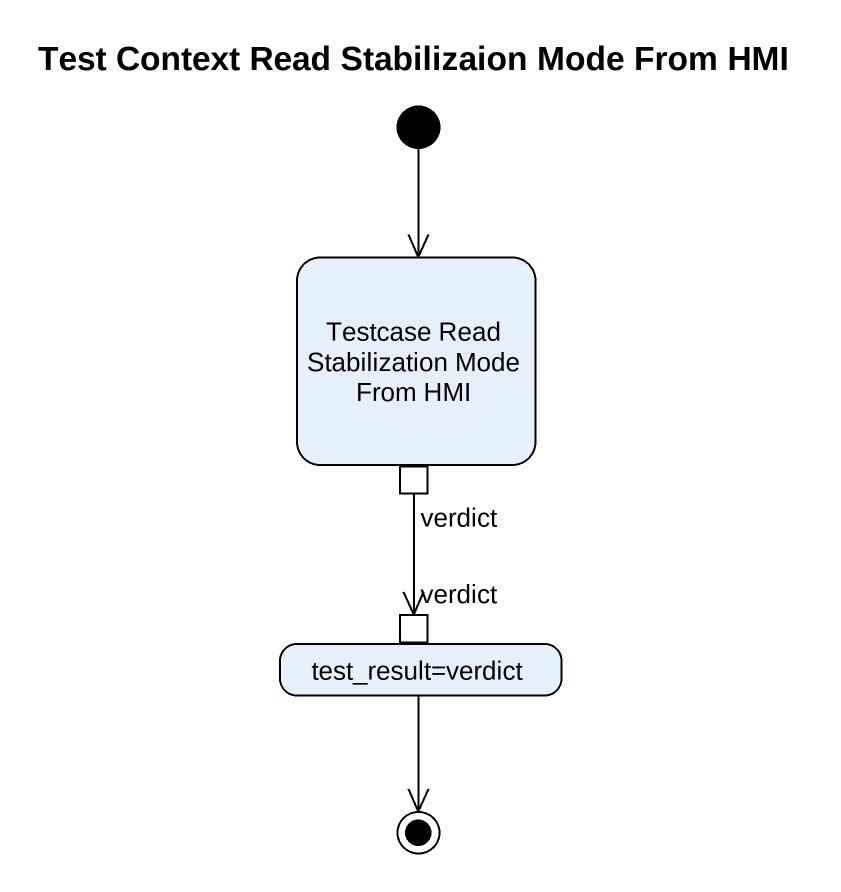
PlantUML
@startuml
title Test Context Read Stabilizaion Mode From HMI
hide empty description
state "Testcase Read Stabilization Mode From HMI" as Testcase_Read_Stabilization {
  state verdict <<outputPin>>
}
state "test_result=verdict" as test_result_verdict {
  state "verdict" as verdict_2 <<inputPin>>
}
[*] --> Testcase_Read_Stabilization
verdict --> verdict_2
test_result_verdict --> [*]
@enduml
